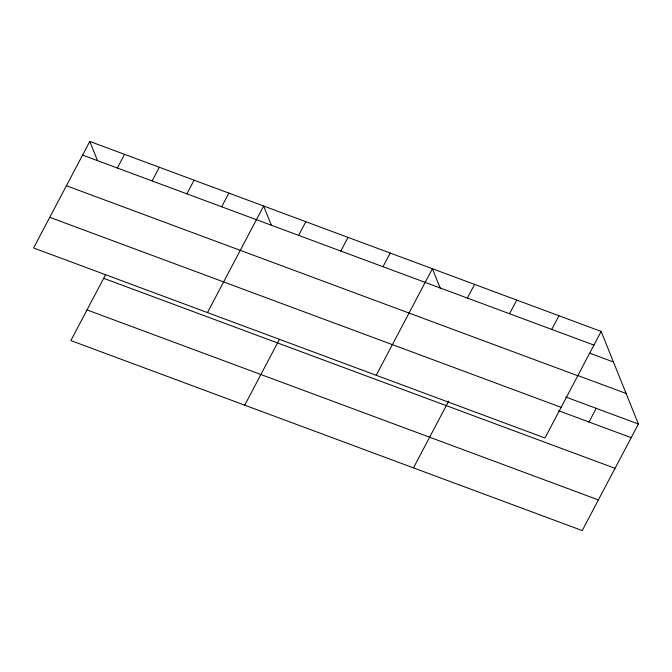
<?xml version="1.0" encoding="UTF-8"?>
<svg xmlns="http://www.w3.org/2000/svg" width="672" height="672" viewBox="0 0 672 672"><rect width="100%" height="100%" fill="white"/><g stroke="black" fill="none" stroke-linecap="round" stroke-linejoin="round"><path stroke-width="1.01" d="M89.779 141.422L33.6 247.976L544.967 437.984L601.146 331.43L89.779 141.422L97.465 160.524M117.348 168.008L124.555 154.342M152.124 180.928L159.323 167.269M105.563 274.722L70.854 340.57L582.221 530.578L638.4 424.024L601.146 331.43M186.9 193.847L194.099 180.188M221.668 206.766L228.875 193.108M207.463 312.581L263.642 206.027L271.328 225.12M298.628 235.368L305.836 221.701M244.717 405.174L279.434 339.326M340.822 251.042L348.02 237.376M383.006 266.717L390.214 253.05M376.219 375.287L432.398 268.733L440.462 288.784M467.384 298.066L474.583 284.407M413.465 467.872L448.661 401.125M509.569 313.74L516.776 300.082M551.754 329.414L558.961 315.756M589.008 422.008L596.215 408.341M82.58 155.089L593.947 345.097M589.898 353.237L613.444 361.99M578.029 375.606L626.111 393.464M66.419 185.741L577.786 375.749M565.799 397.043L638.4 424.024M49.762 217.325L561.128 407.333M558.592 410.71L631.193 437.682M103.664 278.326L615.031 468.334M87.016 309.91L598.382 499.918"/></g></svg>
